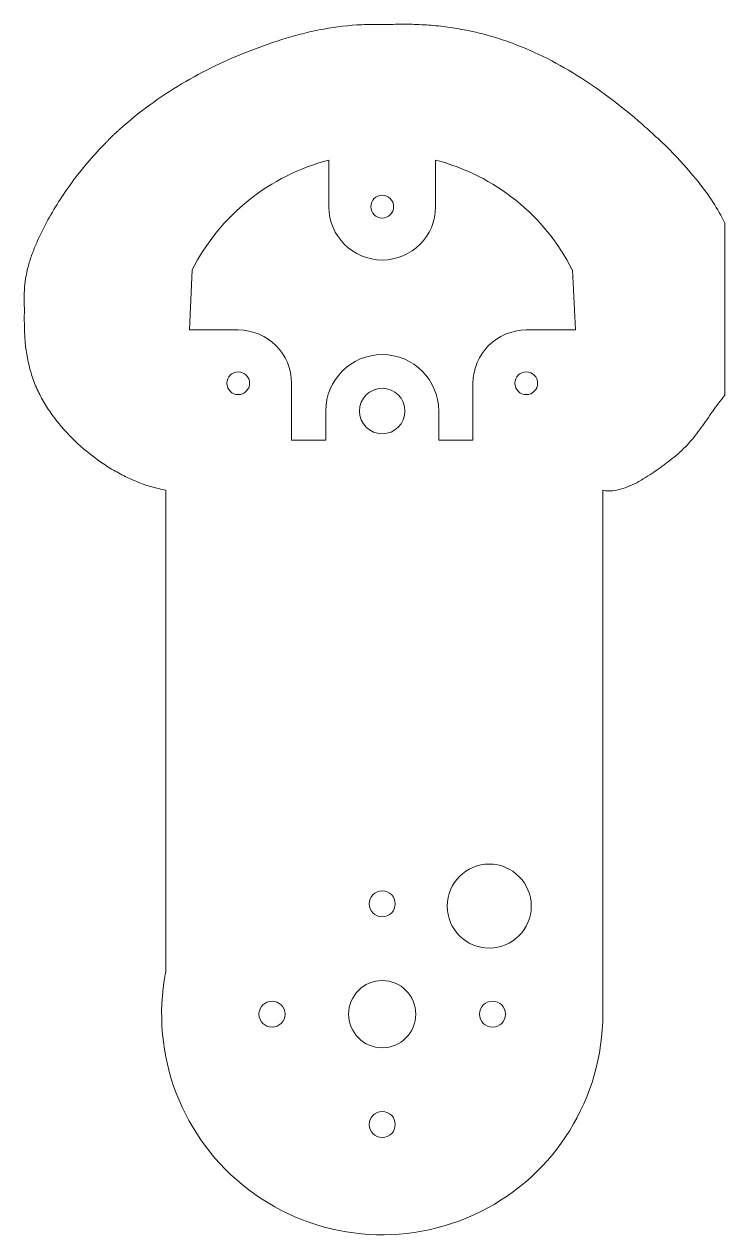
# Model space of a CAD drawing. Header units: millimetres. Extents: x -43 to 41, y -116 to 28.
import ezdxf

# ---------------------------------------------------------------- set-up
doc = ezdxf.new("R2010")
doc.units = ezdxf.units.MM

msp = doc.modelspace()

# ---------------------------------------------------------------- linework, layer by layer
at = {"color": 7, "linetype": 'Continuous', "lineweight": 15}
for p, q in [((-6.52, 6.1), (-6.52, 11.65)), ((6.18, 6.1), (6.18, 11.65)), ((40.61, 4.14), (40.61, -16.35)), ((-22.79, -1.41), (-23.13, -8.57)), ((22.46, -1.41), (22.85, -8.57)), ((-17.31, -8.57), (-23.13, -8.57)), ((16.98, -8.57), (22.85, -8.57)), ((-10.96, -14.92), (-10.96, -21.67)), ((10.63, -14.92), (10.63, -21.67)), ((-6.88, -21.67), (-6.88, -18.22)), ((6.55, -18.22), (6.55, -21.67)), ((-10.96, -21.67), (-6.88, -21.67)), ((6.55, -21.67), (10.63, -21.67)), ((-25.95, -27.65), (-25.95, -85.06)), ((26.09, -27.65), (26.09, -90))]:
    msp.add_line(p, q, dxfattribs=at)
for centre, radius in [((-0.17, 6.1), 1.35), ((-17.31, -14.92), 1.35), ((16.98, -14.92), 1.35), ((-0.17, -18.22), 2.71), ((12.57, -77.14), 5), ((-0.17, -76.87), 1.55), ((-0.17, -90), 4), ((-13.29, -90), 1.55), ((12.96, -90), 1.55), ((-0.17, -103.13), 1.55)]:
    msp.add_circle(centre, radius, dxfattribs=at)
for centre, radius, start, end in [((-0.17, -12.95), 25.4, 104.4775, 152.9834), ((-0.17, -12.95), 25.4, 27.0166, 75.5225), ((0.94, -19.88), 46.59, 38.181, 38.9527), ((-0.17, 6.1), 6.35, 180, 0), ((-17.31, -14.92), 6.35, 0, 90), ((16.98, -14.92), 6.35, 90, 180), ((-0.17, -18.22), 6.72, 0, 180), ((-0.17, -90), 26.26, 169.159, 0)]:
    msp.add_arc(centre, radius, start, end, dxfattribs=at)
for points, knots in [([(-31.44, 15.28), (-30.3, 16.31), (-29.11, 17.28), (-26.65, 19.08), (-25.36, 19.93), (-21.43, 22.27), (-18.7, 23.56), (-14.48, 25.21), (-13.05, 25.71), (-10.86, 26.37), (-10.13, 26.57), (-8.64, 26.94), (-7.89, 27.1), (-5.64, 27.51), (-4.13, 27.69), (-2.23, 27.77), (-1.84, 27.78), (-1.08, 27.78), (-0.7, 27.78), (0.45, 27.78), (1.21, 27.8), (2.73, 27.82), (3.49, 27.81), (5, 27.74), (5.76, 27.68), (8.01, 27.45), (9.49, 27.2), (11.7, 26.69), (12.43, 26.49), (13.89, 26.05), (14.62, 25.81), (16.77, 25.01), (18.15, 24.4), (20.85, 23.03), (22.16, 22.28), (24.72, 20.65), (25.97, 19.77), (28.39, 17.92), (29.57, 16.95), (31.29, 15.45), (31.85, 14.95), (32.97, 13.91), (33.53, 13.39), (34.07, 12.85)], [0, 0, 0, 0, 0.0625, 0.0625, 0.125, 0.125, 0.25, 0.25, 0.3125, 0.3125, 0.34375, 0.34375, 0.375, 0.375, 0.4375, 0.4375, 0.453125, 0.453125, 0.46875, 0.46875, 0.5, 0.5, 0.53125, 0.53125, 0.5625, 0.5625, 0.625, 0.625, 0.65625, 0.65625, 0.6875, 0.6875, 0.75, 0.75, 0.8125, 0.8125, 0.875, 0.875, 0.9375, 0.9375, 0.96875, 0.96875, 1, 1, 1, 1]), ([(-42.77, -6.35), (-42.77, -5.87), (-42.78, -5.4), (-42.79, -4.45), (-42.78, -3.97), (-42.67, -2.56), (-42.5, -1.64), (-42.11, -0.27), (-41.95, 0.19), (-41.61, 1.09), (-41.43, 1.53), (-40.84, 2.84), (-40.42, 3.69), (-39.05, 6.19), (-38.01, 7.79), (-36.29, 10.08), (-35.69, 10.83), (-34.44, 12.28), (-33.79, 12.99), (-33.11, 13.67)], [0, 0, 0, 0, 0.0625, 0.0625, 0.125, 0.125, 0.25, 0.25, 0.3125, 0.3125, 0.375, 0.375, 0.5, 0.5, 0.75, 0.75, 0.875, 0.875, 1, 1, 1, 1]), ([(37.56, 8.91), (38.14, 8.17), (38.71, 7.41), (39.74, 5.82), (40.2, 5), (40.61, 4.14)], [0, 0, 0, 0, 0.5, 0.5, 1, 1, 1, 1]), ([(-25.95, -27.65), (-27.18, -27.42), (-28.35, -27.05), (-30.06, -26.35), (-30.62, -26.09), (-31.71, -25.52), (-32.25, -25.21), (-33.83, -24.23), (-34.81, -23.5), (-36.67, -21.91), (-37.54, -21.04), (-38.75, -19.62), (-39.13, -19.13), (-39.85, -18.13), (-40.19, -17.62), (-40.8, -16.55), (-41.08, -16), (-41.46, -15.15), (-41.57, -14.86), (-41.79, -14.28), (-41.89, -13.98), (-42.33, -12.51), (-42.55, -11.3), (-42.72, -9.45), (-42.75, -8.83), (-42.77, -7.9), (-42.78, -7.59), (-42.78, -6.97), (-42.77, -6.66), (-42.77, -6.35)], [0, 0, 0, 0, 0.125, 0.125, 0.1875, 0.1875, 0.25, 0.25, 0.375, 0.375, 0.5, 0.5, 0.5625, 0.5625, 0.625, 0.625, 0.6875, 0.6875, 0.71875, 0.71875, 0.75, 0.75, 0.875, 0.875, 0.9375, 0.9375, 0.96875, 0.96875, 1, 1, 1, 1]), ([(40.61, -16.35), (40.37, -16.66), (40.11, -16.97), (39.63, -17.59), (39.4, -17.92), (38.72, -18.89), (38.27, -19.55), (37.34, -20.83), (36.86, -21.46), (36.06, -22.34), (35.78, -22.63), (35.2, -23.18), (34.9, -23.44), (33.97, -24.21), (33.32, -24.69), (32.01, -25.6), (31.35, -26.06), (30.3, -26.66), (29.95, -26.85), (29.22, -27.18), (28.85, -27.33), (28.08, -27.57), (27.69, -27.66), (27.09, -27.72), (26.89, -27.72), (26.59, -27.71), (26.49, -27.71), (26.29, -27.69), (26.19, -27.67), (26.09, -27.65)], [0, 0, 0, 0, 0.0625, 0.0625, 0.125, 0.125, 0.25, 0.25, 0.375, 0.375, 0.4375, 0.4375, 0.5, 0.5, 0.625, 0.625, 0.75, 0.75, 0.8125, 0.8125, 0.875, 0.875, 0.9375, 0.9375, 0.96875, 0.96875, 0.984375, 0.984375, 1, 1, 1, 1])]:
    msp.add_open_spline(points, degree=3, knots=knots, dxfattribs=at)
for points, degree in [([(-33.11, 13.67), (-32.33, 14.54), (-31.44, 15.28)], 2), ([(34.07, 12.85), (35.16, 11.69), (36.25, 10.54), (37.17, 9.4)], 3)]:
    msp.add_open_spline(points, degree=degree, dxfattribs=at)

doc.saveas('drawing.dxf')
